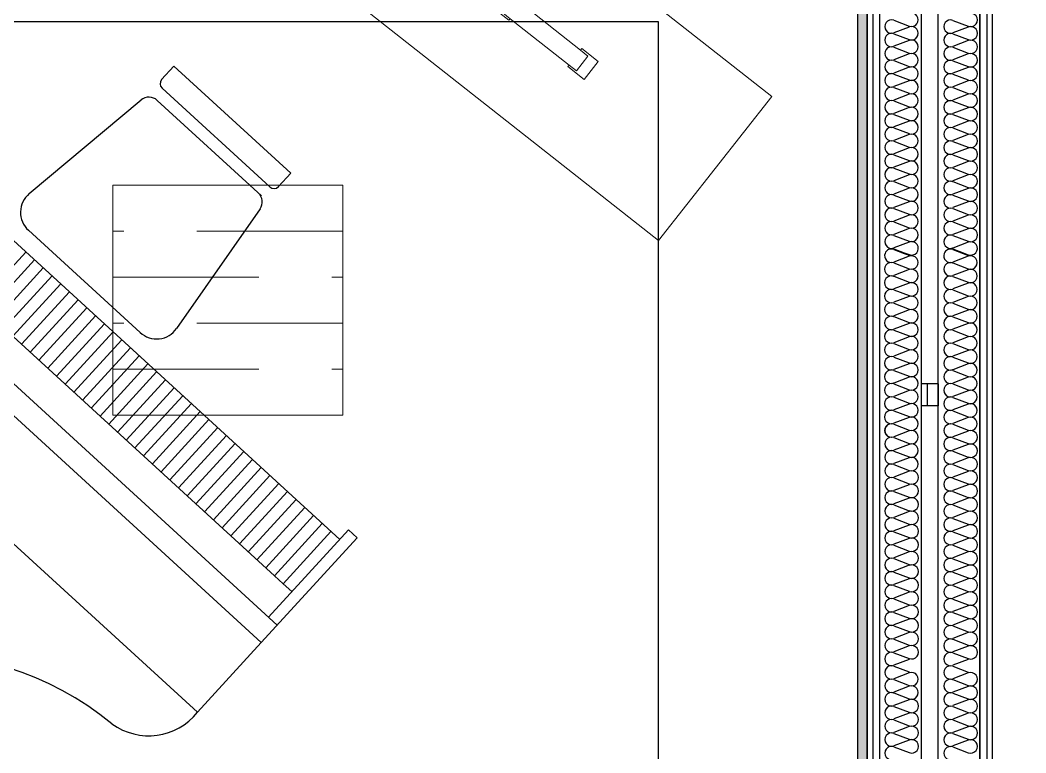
# Model space of a CAD drawing. Header units: millimetres. Extents: x 10 to 76.1, y 10 to 63.5.
# Drawn here: x 55.87 to 58.055, y 17.101 to 18.693 of the extents above; entities that cross this region are included whole.
import ezdxf

# ---------------------------------------------------------------- set-up
doc = ezdxf.new("R2010")
doc.units = ezdxf.units.MM
doc.linetypes.add('LÍNEAS_OCULTAS', pattern=[9.525, 6.35, -3.175])
for name, color, linetype in [('durlok', 3, 'Continuous'), ('equipament', 4, 'Continuous'), ('lana de vidrio', 2, 'Continuous'), ('Luces2d', 9, 'Continuous'), ('Relleno', 9, 'Continuous'), ('relleno2d', 9, 'Continuous')]:
    doc.layers.add(name, color=color, linetype=linetype)

# ---------------------------------------------------------------- blocks, each defined once
blk = doc.blocks.new('A$C5C9A6C1D')
at = {"linetype": 'ByBlock'}
for p, q in [((0, 1.0009), (1.6437, 1.0009)), ((0, 1.0009), (0, 0.7954)), ((0, 0.7954), (0, 0.4872)), ((0, 0.7954), (1.6437, 0.7954)), ((0, 0.744), (1.6437, 0.744)), ((0.0257, 0.4872), (0.0257, 0.744)), ((0.0257, 0.6692), (0.0514, 0.6692)), ((0.0514, 0.6692), (0.0514, 0.5151)), ((0.0514, 0.6692), (0.077, 0.6692)), ((0.077, 0.6692), (0.077, 0.5151)), ((0.077, 0.6692), (1.618, 0.6692)), ((0.1027, 0.6692), (0.1027, 0.5151)), ((0.1284, 0.6692), (0.1284, 0.5151)), ((0.1541, 0.6692), (0.1541, 0.5151)), ((0.1798, 0.6692), (0.1798, 0.5151)), ((0.2055, 0.6692), (0.2055, 0.5151)), ((0.2311, 0.6692), (0.2311, 0.5151)), ((0.2568, 0.6692), (0.2568, 0.5151)), ((0.2825, 0.6692), (0.2825, 0.5151)), ((0.3082, 0.6692), (0.3082, 0.5151)), ((0.3339, 0.6692), (0.3339, 0.5151)), ((0.3596, 0.6692), (0.3596, 0.5151)), ((0.3852, 0.6692), (0.3852, 0.5151)), ((0.4109, 0.6692), (0.4109, 0.5151)), ((0.4366, 0.6692), (0.4366, 0.5151)), ((0.4623, 0.6692), (0.4623, 0.5151)), ((0.488, 0.6692), (0.488, 0.5151)), ((0.5136, 0.6692), (0.5136, 0.5151)), ((0.5393, 0.6692), (0.5393, 0.5151)), ((0.565, 0.6692), (0.565, 0.5151)), ((0.5907, 0.6692), (0.5907, 0.5151)), ((0.6164, 0.6692), (0.6164, 0.5151)), ((0.6421, 0.6692), (0.6421, 0.5151)), ((0.6677, 0.6692), (0.6677, 0.5151)), ((0.6934, 0.6692), (0.6934, 0.5151)), ((0.7191, 0.6692), (0.7191, 0.5151)), ((0.7448, 0.6692), (0.7448, 0.5151)), ((0.7705, 0.6692), (0.7705, 0.5151)), ((0.7961, 0.6692), (0.7961, 0.5151)), ((0.8218, 0.6692), (0.8218, 0.5151)), ((0.8475, 0.6692), (0.8475, 0.5151)), ((0.8732, 0.6692), (0.8732, 0.5151)), ((0.8989, 0.6692), (0.8989, 0.5151)), ((0.9246, 0.6692), (0.9246, 0.5151)), ((0.9502, 0.6692), (0.9502, 0.5151)), ((0.0257, 0.5151), (1.618, 0.5151)), ((0, 0.4872), (0.0257, 0.4872)), ((0.6489, 0.4765), (0.978, 0.4765)), ((0.6383, 0.1024), (0.5964, 0.4166)), ((1.0305, 0.4166), (0.9886, 0.1024)), ((0.9623, 0.0794), (0.6546, 0.0794)), ((0.9723, 0.0529), (0.6546, 0.0529)), ((0.6414, 0), (0.6414, 0.0397)), ((0.9855, 0), (0.9855, 0.0397)), ((0.6414, 0), (0.9855, 0))]:
    blk.add_line(p, q, dxfattribs=at)
for centre, radius, start, end in [((0.0833, 1.8193), 0.6754, 273.1139, 359.0195), ((0.1353, 1.0102), 0.1356, 96.4739, 183.9413), ((0.6489, 0.4236), 0.0529, 90, 187.5946), ((0.978, 0.4236), 0.0529, 352.4054, 90), ((0.6645, 0.1059), 0.0265, 187.5946, 270), ((0.9623, 0.1059), 0.0265, 270, 352.4054), ((0.6546, 0.0397), 0.0132, 90, 180), ((0.9723, 0.0397), 0.0132, 0, 90)]:
    blk.add_arc(centre, radius, start, end, dxfattribs=at)
blk = doc.blocks.new('Amp')
at = {"lineweight": 0}
for p, q in [((-12.952, 0), (-12.952, 10.959)), ((-12.952, 10.959), (11.956, 10.959)), ((12.952, 10.959), (11.956, 10.959)), ((12.952, 0.577), (12.952, 10.959)), ((-2.242, 6.177), (-3.487, 6.177)), ((-3.487, 6.177), (-3.487, 4.807)), ((-2.802, 6.053), (-2.802, 4.932)), ((-2.242, 6.053), (-2.802, 6.053)), ((-2.242, 6.177), (-2.242, 6.053)), ((-2.242, 6.053), (2.242, 6.053)), ((2.242, 6.177), (3.487, 6.177)), ((2.242, 6.177), (2.242, 6.053)), ((2.242, 6.053), (2.802, 6.053)), ((2.802, 6.053), (2.802, 4.932)), ((3.487, 6.177), (3.487, 4.807)), ((-2.242, 4.932), (-2.802, 4.932)), ((-2.242, 4.807), (-2.242, 4.932)), ((-2.242, 4.932), (2.242, 4.932)), ((2.242, 4.807), (2.242, 4.932)), ((2.242, 4.932), (2.802, 4.932)), ((-2.242, 4.807), (-3.487, 4.807)), ((2.242, 4.807), (3.487, 4.807)), ((12.952, 0), (-12.952, 0)), ((12.952, 0), (12.952, 0.577))]:
    blk.add_line(p, q, dxfattribs=at)

msp = doc.modelspace()

# ---------------------------------------------------------------- hatches: boundary and pattern name
at = {"layer": 'Relleno'}
h = msp.add_hatch(dxfattribs=at)
h.set_pattern_fill('DOTS', color=256, scale=0.005, angle=90)
h.set_pattern_definition([(90, (47.191345, 6.395), (-0.0079375, 0.00396875), [0, -0.0079375])])
h.paths.add_polyline_path([(57.7106, 16.55), (57.6906, 16.55), (57.6906, 19.1807), (57.7106, 19.1807)])
at = {"layer": 'relleno2d'}
h = msp.add_hatch(dxfattribs=at)
h.set_pattern_fill('ANSI31', color=256, scale=0.01)
h.paths.add_polyline_path([(59.6881, 11.705), (59.4831, 11.705), (59.4831, 17.785), (59.6881, 17.785)])
edge = h.paths.add_edge_path(flags=17)
edge.add_line((59.6881, 18.975), (59.4831, 18.975))
edge.add_line((59.4831, 18.975), (59.4831, 19.035))
edge.add_line((59.4831, 19.035), (58.9931, 19.035))
edge.add_line((58.9931, 19.035), (58.9931, 19.475))
edge.add_line((58.9931, 19.475), (50.9148, 19.475))
edge.add_arc((50.6231, 19.545), 0.3, 193.4934, 346.5066, ccw=False)
edge.add_line((50.3314, 19.475), (50.1581, 19.475))
edge.add_line((50.1581, 19.475), (50.0231, 19.475))
edge.add_line((50.0231, 19.475), (49.9531, 19.475))
edge.add_line((49.9531, 19.475), (49.9531, 19.68))
edge.add_line((49.9531, 19.68), (59.6881, 19.68))
edge.add_line((59.6881, 19.68), (59.6881, 18.975))
edge = h.paths.add_edge_path(flags=17)
edge.add_line((59.6881, 18.975), (59.4831, 18.975))
edge.add_line((59.4831, 18.975), (59.4831, 19.035))
edge.add_line((58.9931, 19.035), (59.4831, 19.035))
edge.add_line((58.9931, 19.475), (58.9931, 19.035))
edge.add_line((50.9148, 19.475), (58.9931, 19.475))
edge.add_arc((50.6231, 19.545), 0.3, 193.4934, 346.5066)
edge.add_line((50.3314, 19.475), (50.1581, 19.475))
edge.add_line((50.1581, 19.475), (50.0231, 19.475))
edge.add_line((49.9531, 19.475), (50.0231, 19.475))
edge.add_line((49.9531, 19.68), (49.9531, 19.475))
edge.add_line((59.6881, 19.68), (49.9531, 19.68))
edge.add_line((59.6881, 19.68), (59.6881, 18.975))
edge = h.paths.add_edge_path()
edge.add_line((49.9531, 10), (59.6881, 10))
edge.add_line((50.1581, 10.205), (50.9148, 10.205))
edge.add_line((59.4831, 10.205), (50.9148, 10.205))
edge.add_line((59.4831, 10.205), (59.4831, 10.805))
edge.add_line((59.6881, 10), (59.6881, 10.805))
edge.add_line((59.4831, 10.805), (59.6881, 10.805))
edge.add_line((50.1581, 19.475), (50.1881, 19.475))

# ---------------------------------------------------------------- linework, layer by layer
at = {"color": 3}
for p, q in [((57.8647, 17.9031), (57.8297, 17.9031)), ((57.8416, 17.8551), (57.8416, 17.9031)), ((57.8647, 17.9031), (57.8647, 17.8551)), ((57.8416, 17.8551), (57.8297, 17.8551)), ((57.8647, 17.8551), (57.8416, 17.8551))]:
    msp.add_line(p, q, dxfattribs=at)
at = {"color": 1}
msp.add_lwpolyline([(57.7106, 16.55), (57.6906, 16.55), (57.6906, 19.1807), (57.7106, 19.1807)], close=True, dxfattribs=at)
at = {"layer": 'durlok', "linetype": 'Continuous', "extrusion": (0, 1, 0)}
for p, q in [((57.9556, 16.55), (57.9556, 19.475)), ((57.7381, 16.55), (57.7381, 19.1932)), ((57.9556, 19.1932), (57.9556, 16.55))]:
    msp.add_line(p, q, dxfattribs=at)
at = {"layer": 'durlok', "linetype": 'Continuous'}
for p, q in [((57.9831, 16.55), (57.9831, 19.475)), ((57.7106, 16.55), (57.7106, 19.2082))]:
    msp.add_line(p, q, dxfattribs=at)
at = {"layer": 'durlok', "linetype": 'Continuous', "extrusion": (-1.22465e-16, 0, -1)}
for p, q in [((57.9706, 19.47), (57.9706, 16.55)), ((57.7231, 19.2082), (57.7231, 16.55)), ((57.8289, 16.565), (57.8289, 19.1932)), ((57.8647, 16.565), (57.8647, 19.1932))]:
    msp.add_line(p, q, dxfattribs=at)
at = {"layer": 'equipament'}
msp.add_lwpolyline([(50.8255, 13.835), (57.2575, 13.835), (57.2575, 18.6898), (50.8255, 18.6898)], close=True, dxfattribs=at)
at = {"layer": 'lana de vidrio', "color": 2}
for p, q in [((57.7684, 18.693), (57.8018, 18.6803)), ((57.8967, 18.6928), (57.9302, 18.6801)), ((57.8018, 18.6784), (57.7684, 18.6657)), ((57.7684, 18.6638), (57.8018, 18.6511)), ((57.9302, 18.6782), (57.8967, 18.6655)), ((57.8967, 18.6636), (57.9302, 18.6509)), ((57.8018, 18.6492), (57.7684, 18.6365)), ((57.9302, 18.649), (57.8967, 18.6363)), ((57.7684, 18.6346), (57.8019, 18.6219)), ((57.8019, 18.62), (57.7684, 18.6073)), ((57.8967, 18.6344), (57.9302, 18.6217)), ((57.9302, 18.6198), (57.8967, 18.6071)), ((57.7684, 18.6054), (57.8019, 18.5927)), ((57.8967, 18.6052), (57.9302, 18.5925)), ((57.8019, 18.5908), (57.7684, 18.5781)), ((57.7684, 18.5762), (57.8019, 18.5635)), ((57.9302, 18.5906), (57.8968, 18.5779)), ((57.8968, 18.576), (57.9302, 18.5633)), ((57.8019, 18.5616), (57.7684, 18.5489)), ((57.9302, 18.5614), (57.8968, 18.5487)), ((57.7684, 18.547), (57.8019, 18.5343)), ((57.8019, 18.5324), (57.7684, 18.5197)), ((57.8968, 18.5468), (57.9302, 18.5341)), ((57.9302, 18.5322), (57.8968, 18.5195)), ((57.7684, 18.5178), (57.8019, 18.5051)), ((57.8968, 18.5176), (57.9302, 18.5049)), ((57.8019, 18.5032), (57.7684, 18.4905)), ((57.7684, 18.4886), (57.8019, 18.4759)), ((57.9302, 18.503), (57.8968, 18.4903)), ((57.8968, 18.4884), (57.9302, 18.4757)), ((57.8019, 18.474), (57.7684, 18.4613)), ((57.9302, 18.4738), (57.8968, 18.4611)), ((57.7684, 18.4594), (57.8019, 18.4467)), ((57.8019, 18.4448), (57.7684, 18.4321)), ((57.8968, 18.4592), (57.9302, 18.4465)), ((57.9302, 18.4446), (57.8968, 18.4319)), ((57.7684, 18.4302), (57.8019, 18.4175)), ((57.8968, 18.43), (57.9302, 18.4173)), ((57.8019, 18.4156), (57.7684, 18.4029)), ((57.7684, 18.401), (57.8019, 18.3883)), ((57.9302, 18.4154), (57.8968, 18.4027)), ((57.8968, 18.4008), (57.9302, 18.3881)), ((57.8019, 18.3864), (57.7684, 18.3737)), ((57.9302, 18.3862), (57.8968, 18.3735)), ((57.7684, 18.3718), (57.8019, 18.3591)), ((57.8019, 18.3572), (57.7684, 18.3445)), ((57.8968, 18.3716), (57.9302, 18.3589)), ((57.9302, 18.357), (57.8968, 18.3443)), ((57.7684, 18.3426), (57.8019, 18.3299)), ((57.8968, 18.3424), (57.9302, 18.3297)), ((57.8019, 18.328), (57.7685, 18.3153)), ((57.7685, 18.3134), (57.8019, 18.3007)), ((57.9302, 18.3278), (57.8968, 18.3151)), ((57.8968, 18.3132), (57.9302, 18.3005)), ((57.8019, 18.2988), (57.7685, 18.286)), ((57.9302, 18.2986), (57.8968, 18.2859)), ((57.7685, 18.2841), (57.8019, 18.2715)), ((57.8019, 18.2695), (57.7685, 18.2568)), ((57.8968, 18.284), (57.9302, 18.2713)), ((57.9302, 18.2694), (57.8968, 18.2567)), ((57.7685, 18.2549), (57.8019, 18.2422)), ((57.8968, 18.2548), (57.9302, 18.2421)), ((57.8019, 18.2403), (57.7685, 18.2276)), ((57.7685, 18.2257), (57.8019, 18.213)), ((57.9302, 18.2402), (57.8968, 18.2275)), ((57.8019, 18.2111), (57.7685, 18.1984)), ((57.8968, 18.2255), (57.9302, 18.2129)), ((57.9302, 18.211), (57.8968, 18.1982)), ((57.7682, 18.1951), (57.7909, 18.1865)), ((57.7685, 18.1965), (57.7911, 18.1879)), ((57.7909, 18.1865), (57.8016, 18.1824)), ((57.7911, 18.1879), (57.8019, 18.1838)), ((57.8966, 18.1949), (57.9192, 18.1863)), ((57.8968, 18.1963), (57.9194, 18.1877)), ((57.9192, 18.1863), (57.93, 18.1822)), ((57.9194, 18.1877), (57.9302, 18.1837)), ((57.8016, 18.1805), (57.7682, 18.1678)), ((57.7682, 18.1659), (57.8016, 18.1532)), ((57.93, 18.1803), (57.8965, 18.1676)), ((57.8965, 18.1657), (57.93, 18.153)), ((57.8016, 18.1513), (57.7682, 18.1386)), ((57.93, 18.1511), (57.8965, 18.1384)), ((57.7682, 18.1367), (57.8017, 18.124)), ((57.8017, 18.1221), (57.7682, 18.1094)), ((57.8965, 18.1365), (57.93, 18.1238)), ((57.93, 18.1219), (57.8965, 18.1092)), ((57.7682, 18.1075), (57.8017, 18.0948)), ((57.8965, 18.1073), (57.93, 18.0946)), ((57.8017, 18.0929), (57.7682, 18.0802)), ((57.7682, 18.0783), (57.8017, 18.0656)), ((57.93, 18.0927), (57.8966, 18.08)), ((57.8966, 18.0781), (57.93, 18.0654)), ((57.8017, 18.0637), (57.7682, 18.051)), ((57.93, 18.0635), (57.8966, 18.0508)), ((57.7682, 18.0491), (57.8017, 18.0364)), ((57.8017, 18.0345), (57.7682, 18.0217)), ((57.8966, 18.0489), (57.93, 18.0362)), ((57.93, 18.0343), (57.8966, 18.0216)), ((57.7682, 18.0198), (57.8017, 18.0072)), ((57.8966, 18.0197), (57.93, 18.007)), ((57.8017, 18.0052), (57.7682, 17.9925)), ((57.7682, 17.9906), (57.8017, 17.9779)), ((57.93, 18.0051), (57.8966, 17.9924)), ((57.8966, 17.9905), (57.93, 17.9778)), ((57.8017, 17.976), (57.7682, 17.9633)), ((57.93, 17.9759), (57.8966, 17.9631)), ((57.7682, 17.9614), (57.8017, 17.9487)), ((57.8017, 17.9468), (57.7682, 17.9341)), ((57.8966, 17.9612), (57.93, 17.9486)), ((57.93, 17.9466), (57.8966, 17.9339)), ((57.7682, 17.9322), (57.8017, 17.9195)), ((57.8966, 17.932), (57.93, 17.9193)), ((57.8017, 17.9176), (57.7682, 17.9049)), ((57.7682, 17.903), (57.8017, 17.8903)), ((57.93, 17.9174), (57.8966, 17.9047)), ((57.8966, 17.9028), (57.93, 17.8901)), ((57.8017, 17.8884), (57.7682, 17.8757)), ((57.93, 17.8882), (57.8966, 17.8755)), ((57.7682, 17.8738), (57.8017, 17.8611)), ((57.8017, 17.8592), (57.7682, 17.8465)), ((57.8966, 17.8736), (57.93, 17.8609)), ((57.93, 17.859), (57.8966, 17.8463)), ((57.7682, 17.8446), (57.8017, 17.8319)), ((57.8966, 17.8444), (57.93, 17.8317)), ((57.8017, 17.83), (57.7683, 17.8173)), ((57.7683, 17.8154), (57.8017, 17.8027)), ((57.7685, 17.8154), (57.802, 17.8027)), ((57.93, 17.8298), (57.8966, 17.8171)), ((57.8966, 17.8152), (57.93, 17.8025)), ((57.8968, 17.8152), (57.9303, 17.8025)), ((57.8017, 17.8008), (57.7683, 17.7881)), ((57.802, 17.8008), (57.7685, 17.7881)), ((57.93, 17.8006), (57.8966, 17.7879)), ((57.9303, 17.8006), (57.8969, 17.7879)), ((57.7685, 17.7862), (57.802, 17.7735)), ((57.802, 17.7716), (57.7685, 17.7589)), ((57.8969, 17.786), (57.9303, 17.7733)), ((57.9303, 17.7714), (57.8969, 17.7587)), ((57.7685, 17.757), (57.802, 17.7443)), ((57.8969, 17.7568), (57.9303, 17.7441)), ((57.802, 17.7424), (57.7685, 17.7297)), ((57.7685, 17.7278), (57.802, 17.7151)), ((57.9303, 17.7422), (57.8969, 17.7295)), ((57.8969, 17.7276), (57.9303, 17.7149)), ((57.802, 17.7132), (57.7685, 17.7005)), ((57.9303, 17.713), (57.8969, 17.7003)), ((57.7685, 17.6986), (57.802, 17.6859)), ((57.802, 17.684), (57.7685, 17.6713)), ((57.8969, 17.6984), (57.9303, 17.6857)), ((57.9303, 17.6838), (57.8969, 17.6711)), ((57.7685, 17.6694), (57.802, 17.6567)), ((57.8969, 17.6692), (57.9303, 17.6565)), ((57.802, 17.6548), (57.7685, 17.6421)), ((57.7685, 17.6402), (57.802, 17.6275)), ((57.9303, 17.6546), (57.8969, 17.6419)), ((57.8969, 17.64), (57.9303, 17.6273)), ((57.802, 17.6256), (57.7685, 17.6129)), ((57.9303, 17.6254), (57.8969, 17.6127)), ((57.7685, 17.611), (57.802, 17.5983)), ((57.802, 17.5964), (57.7685, 17.5837)), ((57.8969, 17.6108), (57.9303, 17.5981)), ((57.9303, 17.5962), (57.8969, 17.5835)), ((57.7685, 17.5818), (57.802, 17.5691)), ((57.8969, 17.5816), (57.9303, 17.5689)), ((57.802, 17.5672), (57.7685, 17.5545)), ((57.7685, 17.5526), (57.802, 17.5399)), ((57.9303, 17.567), (57.8969, 17.5543)), ((57.8969, 17.5524), (57.9303, 17.5397)), ((57.802, 17.538), (57.7686, 17.5253)), ((57.9303, 17.5378), (57.8969, 17.5251)), ((57.7686, 17.5234), (57.802, 17.5107)), ((57.802, 17.5088), (57.7686, 17.4961)), ((57.8969, 17.5232), (57.9303, 17.5105)), ((57.9303, 17.5086), (57.8969, 17.4959)), ((57.7686, 17.4942), (57.802, 17.4815)), ((57.8969, 17.494), (57.9303, 17.4813)), ((57.802, 17.4796), (57.7686, 17.4669)), ((57.7686, 17.465), (57.802, 17.4523)), ((57.9303, 17.4794), (57.8969, 17.4667)), ((57.8969, 17.4648), (57.9303, 17.4521)), ((57.802, 17.4504), (57.7686, 17.4377)), ((57.9303, 17.4502), (57.8969, 17.4375)), ((57.7686, 17.4358), (57.802, 17.4231)), ((57.802, 17.4212), (57.7686, 17.4085)), ((57.8969, 17.4356), (57.9303, 17.4229)), ((57.9303, 17.421), (57.8969, 17.4083)), ((57.7686, 17.4066), (57.802, 17.3939)), ((57.8969, 17.4064), (57.9303, 17.3937)), ((57.802, 17.392), (57.7686, 17.3793)), ((57.7686, 17.3774), (57.802, 17.3647)), ((57.9303, 17.3918), (57.8969, 17.3791)), ((57.8969, 17.3772), (57.9303, 17.3645)), ((57.802, 17.3628), (57.7686, 17.3501)), ((57.9303, 17.3626), (57.8969, 17.3499)), ((57.7686, 17.3482), (57.802, 17.3355)), ((57.802, 17.3336), (57.7686, 17.3209)), ((57.8969, 17.348), (57.9303, 17.3353)), ((57.9303, 17.3334), (57.8969, 17.3207)), ((57.7686, 17.319), (57.802, 17.3063)), ((57.8969, 17.3188), (57.9303, 17.3061)), ((57.7685, 17.2898), (57.802, 17.2771)), ((57.802, 17.3044), (57.7686, 17.2917)), ((57.9303, 17.3042), (57.8969, 17.2915)), ((57.8969, 17.2896), (57.9303, 17.2769)), ((57.802, 17.2752), (57.7685, 17.2625)), ((57.9303, 17.275), (57.8969, 17.2623)), ((57.7685, 17.2606), (57.802, 17.2479)), ((57.802, 17.246), (57.7685, 17.2333)), ((57.8969, 17.2604), (57.9303, 17.2477)), ((57.9303, 17.2458), (57.8969, 17.2331)), ((57.7685, 17.2314), (57.802, 17.2187)), ((57.8969, 17.2312), (57.9303, 17.2185)), ((57.802, 17.2168), (57.7685, 17.2041)), ((57.7685, 17.2022), (57.802, 17.1895)), ((57.9303, 17.2166), (57.8969, 17.2039)), ((57.8969, 17.202), (57.9303, 17.1893)), ((57.802, 17.1876), (57.7685, 17.1749)), ((57.9303, 17.1874), (57.8969, 17.1747)), ((57.7685, 17.1729), (57.802, 17.1603)), ((57.802, 17.1584), (57.7685, 17.1456)), ((57.8969, 17.1728), (57.9303, 17.1601)), ((57.9303, 17.1582), (57.8969, 17.1455)), ((57.7685, 17.1437), (57.802, 17.131)), ((57.8969, 17.1436), (57.9303, 17.1309)), ((57.802, 17.1291), (57.7685, 17.1164)), ((57.7685, 17.1145), (57.802, 17.1018)), ((57.9303, 17.129), (57.8969, 17.1163)), ((57.8969, 17.1143), (57.9303, 17.1017))]:
    msp.add_line(p, q, dxfattribs=at)
for centre, start, end in [((57.807, 18.694), 249.2106, 110.8037), ((57.9354, 18.6938), 249.2106, 110.8037), ((57.7632, 18.6793), 69.2106, 290.8037), ((57.8916, 18.6792), 69.2106, 290.8037), ((57.7632, 18.6501), 69.2106, 290.8037), ((57.807, 18.6648), 249.2106, 110.8037), ((57.8916, 18.65), 69.2106, 290.8037), ((57.9354, 18.6646), 249.2106, 110.8037), ((57.807, 18.6355), 249.2106, 110.8037), ((57.9354, 18.6354), 249.2106, 110.8037), ((57.7632, 18.6209), 69.2106, 290.8037), ((57.807, 18.6063), 249.2106, 110.8037), ((57.8916, 18.6207), 69.2106, 290.8037), ((57.9354, 18.6062), 249.2106, 110.8037), ((57.7632, 18.5917), 69.2106, 290.8037), ((57.8916, 18.5915), 69.2106, 290.8037), ((57.7632, 18.5625), 69.2106, 290.8037), ((57.807, 18.5771), 249.2106, 110.8037), ((57.8916, 18.5623), 69.2106, 290.8037), ((57.9354, 18.5769), 249.2106, 110.8037), ((57.807, 18.5479), 249.2106, 110.8037), ((57.9354, 18.5477), 249.2106, 110.8037), ((57.7632, 18.5333), 69.2106, 290.8037), ((57.807, 18.5187), 249.2106, 110.8037), ((57.8916, 18.5331), 69.2106, 290.8037), ((57.9354, 18.5185), 249.2106, 110.8037), ((57.7632, 18.5041), 69.2106, 290.8037), ((57.8916, 18.5039), 69.2106, 290.8037), ((57.7632, 18.4749), 69.2106, 290.8037), ((57.8071, 18.4895), 249.2106, 110.8037), ((57.8916, 18.4747), 69.2106, 290.8037), ((57.9354, 18.4893), 249.2106, 110.8037), ((57.8071, 18.4603), 249.2106, 110.8037), ((57.9354, 18.4601), 249.2106, 110.8037), ((57.7633, 18.4457), 69.2106, 290.8037), ((57.8071, 18.4311), 249.2106, 110.8037), ((57.8916, 18.4455), 69.2106, 290.8037), ((57.9354, 18.4309), 249.2106, 110.8037), ((57.7633, 18.4165), 69.2106, 290.8037), ((57.8916, 18.4163), 69.2106, 290.8037), ((57.7633, 18.3873), 69.2106, 290.8037), ((57.8071, 18.4019), 249.2106, 110.8037), ((57.8916, 18.3871), 69.2106, 290.8037), ((57.9354, 18.4017), 249.2106, 110.8037), ((57.8071, 18.3727), 249.2106, 110.8037), ((57.9354, 18.3725), 249.2106, 110.8037), ((57.7633, 18.3581), 69.2106, 290.8037), ((57.8071, 18.3435), 249.2106, 110.8037), ((57.8916, 18.3579), 69.2106, 290.8037), ((57.9354, 18.3433), 249.2106, 110.8037), ((57.7633, 18.3289), 69.2106, 290.8037), ((57.8916, 18.3287), 69.2106, 290.8037), ((57.7633, 18.2997), 69.2106, 290.8037), ((57.8071, 18.3143), 249.2106, 110.8037), ((57.8916, 18.2995), 69.2106, 290.8037), ((57.9354, 18.3141), 249.2106, 110.8037), ((57.8071, 18.2851), 249.2106, 110.8037), ((57.9354, 18.2849), 249.2106, 110.8037), ((57.7633, 18.2705), 69.2106, 290.8037), ((57.8071, 18.2559), 249.2106, 110.8037), ((57.8916, 18.2703), 69.2106, 290.8037), ((57.9354, 18.2557), 249.2106, 110.8037), ((57.7633, 18.2413), 69.2106, 290.8037), ((57.8916, 18.2411), 69.2106, 290.8037), ((57.7633, 18.2121), 69.2106, 290.8037), ((57.8071, 18.2267), 249.2106, 110.8037), ((57.8916, 18.2119), 69.2106, 290.8037), ((57.9354, 18.2265), 249.2106, 110.8037), ((57.8071, 18.1975), 319.1521, 110.8037), ((57.9354, 18.1973), 319.1521, 110.8037), ((57.763, 18.1814), 159.793, 290.8037), ((57.763, 18.1814), 69.2106, 159.7733), ((57.8071, 18.1975), 249.2106, 319.1277), ((57.8914, 18.1812), 159.793, 290.8037), ((57.8914, 18.1812), 69.2106, 159.7733), ((57.9354, 18.1973), 249.2106, 319.1277), ((57.763, 18.1522), 69.2106, 290.8037), ((57.8068, 18.1668), 249.2106, 110.8037), ((57.8914, 18.152), 69.2106, 290.8037), ((57.9352, 18.1666), 249.2106, 110.8037), ((57.8068, 18.1376), 249.2106, 110.8037), ((57.9352, 18.1374), 249.2106, 110.8037), ((57.763, 18.123), 69.2106, 290.8037), ((57.8068, 18.1084), 249.2106, 110.8037), ((57.8914, 18.1228), 69.2106, 290.8037), ((57.9352, 18.1082), 249.2106, 110.8037), ((57.763, 18.0938), 69.2106, 290.8037), ((57.8914, 18.0936), 69.2106, 290.8037), ((57.763, 18.0646), 69.2106, 290.8037), ((57.8068, 18.0792), 249.2106, 110.8037), ((57.8914, 18.0644), 69.2106, 290.8037), ((57.9352, 18.079), 249.2106, 110.8037), ((57.8068, 18.05), 249.2106, 110.8037), ((57.9352, 18.0498), 249.2106, 110.8037), ((57.763, 18.0354), 69.2106, 290.8037), ((57.8068, 18.0208), 249.2106, 110.8037), ((57.8914, 18.0352), 69.2106, 290.8037), ((57.9352, 18.0206), 249.2106, 110.8037), ((57.763, 18.0062), 69.2106, 290.8037), ((57.8914, 18.006), 69.2106, 290.8037), ((57.763, 17.977), 69.2106, 290.8037), ((57.8069, 17.9916), 249.2106, 110.8037), ((57.8914, 17.9768), 69.2106, 290.8037), ((57.9352, 17.9914), 249.2106, 110.8037), ((57.8069, 17.9624), 249.2106, 110.8037), ((57.9352, 17.9622), 249.2106, 110.8037), ((57.7631, 17.9478), 69.2106, 290.8037), ((57.8069, 17.9332), 249.2106, 110.8037), ((57.8914, 17.9476), 69.2106, 290.8037), ((57.9352, 17.933), 249.2106, 110.8037), ((57.7631, 17.9186), 69.2106, 290.8037), ((57.8914, 17.9184), 69.2106, 290.8037), ((57.7631, 17.8894), 69.2106, 290.8037), ((57.8069, 17.904), 249.2106, 110.8037), ((57.8914, 17.8892), 69.2106, 290.8037), ((57.9352, 17.9038), 249.2106, 110.8037), ((57.8069, 17.8748), 249.2106, 110.8037), ((57.9352, 17.8746), 249.2106, 110.8037), ((57.7631, 17.8602), 69.2106, 290.8037), ((57.8069, 17.8456), 249.2106, 110.8037), ((57.8914, 17.86), 69.2106, 290.8037), ((57.9352, 17.8454), 249.2106, 110.8037), ((57.7631, 17.831), 69.2106, 290.8037), ((57.8914, 17.8308), 69.2106, 290.8037), ((57.7631, 17.8018), 69.2106, 290.8037), ((57.7633, 17.8018), 69.2106, 290.8037), ((57.8069, 17.8164), 249.2106, 110.8037), ((57.8914, 17.8016), 69.2106, 290.8037), ((57.8917, 17.8016), 69.2106, 290.8037), ((57.9352, 17.8162), 249.2106, 110.8037), ((57.8071, 17.7872), 249.2106, 110.8037), ((57.9355, 17.787), 249.2106, 110.8037), ((57.7633, 17.7726), 69.2106, 290.8037), ((57.8071, 17.758), 249.2106, 110.8037), ((57.8917, 17.7724), 69.2106, 290.8037), ((57.9355, 17.7578), 249.2106, 110.8037), ((57.7633, 17.7434), 69.2106, 290.8037), ((57.8917, 17.7432), 69.2106, 290.8037), ((57.7633, 17.7142), 69.2106, 290.8037), ((57.8071, 17.7288), 249.2106, 110.8037), ((57.8917, 17.714), 69.2106, 290.8037), ((57.9355, 17.7286), 249.2106, 110.8037), ((57.8072, 17.6996), 249.2106, 110.8037), ((57.9355, 17.6994), 249.2106, 110.8037), ((57.7633, 17.685), 69.2106, 290.8037), ((57.8072, 17.6704), 249.2106, 110.8037), ((57.8917, 17.6848), 69.2106, 290.8037), ((57.9355, 17.6702), 249.2106, 110.8037), ((57.7634, 17.6558), 69.2106, 290.8037), ((57.8917, 17.6556), 69.2106, 290.8037), ((57.7634, 17.6266), 69.2106, 290.8037), ((57.8072, 17.6412), 249.2106, 110.8037), ((57.8917, 17.6264), 69.2106, 290.8037), ((57.9355, 17.641), 249.2106, 110.8037), ((57.8072, 17.612), 249.2106, 110.8037), ((57.9355, 17.6118), 249.2106, 110.8037), ((57.7634, 17.5973), 69.2106, 290.8037), ((57.8072, 17.5827), 249.2106, 110.8037), ((57.8917, 17.5972), 69.2106, 290.8037), ((57.9355, 17.5826), 249.2106, 110.8037), ((57.7634, 17.5681), 69.2106, 290.8037), ((57.8917, 17.568), 69.2106, 290.8037), ((57.7634, 17.5389), 69.2106, 290.8037), ((57.8072, 17.5535), 249.2106, 110.8037), ((57.8917, 17.5387), 69.2106, 290.8037), ((57.9355, 17.5534), 249.2106, 110.8037), ((57.8072, 17.5243), 249.2106, 110.8037), ((57.9355, 17.5242), 249.2106, 110.8037), ((57.7634, 17.5097), 69.2106, 290.8037), ((57.8072, 17.4951), 249.2106, 110.8037), ((57.8917, 17.5095), 69.2106, 290.8037), ((57.9355, 17.4949), 249.2106, 110.8037), ((57.7634, 17.4805), 69.2106, 290.8037), ((57.8917, 17.4803), 69.2106, 290.8037), ((57.7634, 17.4513), 69.2106, 290.8037), ((57.8072, 17.4659), 249.2106, 110.8037), ((57.8917, 17.4511), 69.2106, 290.8037), ((57.9355, 17.4657), 249.2106, 110.8037), ((57.8072, 17.4367), 249.2106, 110.8037), ((57.9355, 17.4365), 249.2106, 110.8037), ((57.7634, 17.4221), 69.2106, 290.8037), ((57.8072, 17.4075), 249.2106, 110.8037), ((57.8917, 17.4219), 69.2106, 290.8037), ((57.9355, 17.4073), 249.2106, 110.8037), ((57.7634, 17.3929), 69.2106, 290.8037), ((57.8917, 17.3927), 69.2106, 290.8037), ((57.7634, 17.3637), 69.2106, 290.8037), ((57.8072, 17.3783), 249.2106, 110.8037), ((57.8917, 17.3635), 69.2106, 290.8037), ((57.9355, 17.3781), 249.2106, 110.8037), ((57.8072, 17.3491), 249.2106, 110.8037), ((57.9355, 17.3489), 249.2106, 110.8037), ((57.7634, 17.3345), 69.2106, 290.8037), ((57.8072, 17.3199), 249.2106, 110.8037), ((57.8917, 17.3343), 69.2106, 290.8037), ((57.9355, 17.3197), 249.2106, 110.8037), ((57.7634, 17.3053), 69.2106, 290.8037), ((57.8917, 17.3051), 69.2106, 290.8037), ((57.7633, 17.2761), 69.2106, 290.8037), ((57.8917, 17.2759), 69.2106, 290.8037), ((57.8071, 17.2615), 249.2106, 110.8037), ((57.9355, 17.2613), 249.2106, 110.8037), ((57.7633, 17.2469), 69.2106, 290.8037), ((57.8071, 17.2323), 249.2106, 110.8037), ((57.8917, 17.2467), 69.2106, 290.8037), ((57.9355, 17.2321), 249.2106, 110.8037), ((57.7633, 17.2177), 69.2106, 290.8037), ((57.8917, 17.2175), 69.2106, 290.8037), ((57.7633, 17.1885), 69.2106, 290.8037), ((57.8072, 17.2031), 249.2106, 110.8037), ((57.8917, 17.1883), 69.2106, 290.8037), ((57.9355, 17.2029), 249.2106, 110.8037), ((57.8072, 17.1739), 249.2106, 110.8037), ((57.9355, 17.1737), 249.2106, 110.8037), ((57.7634, 17.1593), 69.2106, 290.8037), ((57.8072, 17.1447), 249.2106, 110.8037), ((57.8917, 17.1591), 69.2106, 290.8037), ((57.9355, 17.1445), 249.2106, 110.8037), ((57.7634, 17.1301), 69.2106, 290.8037), ((57.8917, 17.1299), 69.2106, 290.8037), ((57.7634, 17.1009), 69.2106, 290.8037), ((57.8072, 17.1155), 249.2106, 110.8037), ((57.8917, 17.1007), 69.2106, 290.8037), ((57.9355, 17.1153), 249.2106, 110.8037)]:
    msp.add_arc(centre, 0.0146, start, end, dxfattribs=at)
at = {"layer": 'Luces2d', "lineweight": 0, "ltscale": 0.05}
for p, q in [((56.5714, 18.335), (56.0714, 18.335)), ((56.0714, 18.335), (56.0714, 17.835)), ((56.5714, 17.835), (56.5714, 18.335)), ((56.0714, 17.835), (56.5714, 17.835))]:
    msp.add_line(p, q, dxfattribs=at)
at = {"layer": 'Luces2d', "linetype": 'LÍNEAS_OCULTAS', "lineweight": 0, "ltscale": 0.05}
for p, q in [((56.5714, 18.235), (56.0714, 18.235)), ((56.0714, 18.135), (56.5714, 18.135)), ((56.5714, 18.035), (56.0714, 18.035)), ((56.0714, 17.935), (56.5714, 17.935))]:
    msp.add_line(p, q, dxfattribs=at)

# ---------------------------------------------------------------- block references
at = {"layer": 'equipament', "xscale": -0.0362899318176679, "yscale": 0.0362899318176679, "zscale": 0.0362899318176679, "rotation": 321.8039767862691}
msp.add_blockref('Amp', (56.8881, 18.5055), dxfattribs=at)
at = {"layer": 'equipament', "rotation": 137.5251477839285}
msp.add_blockref('A$C5C9A6C1D', (56.9313, 17.9278), dxfattribs=at)

doc.saveas('drawing.dxf')
